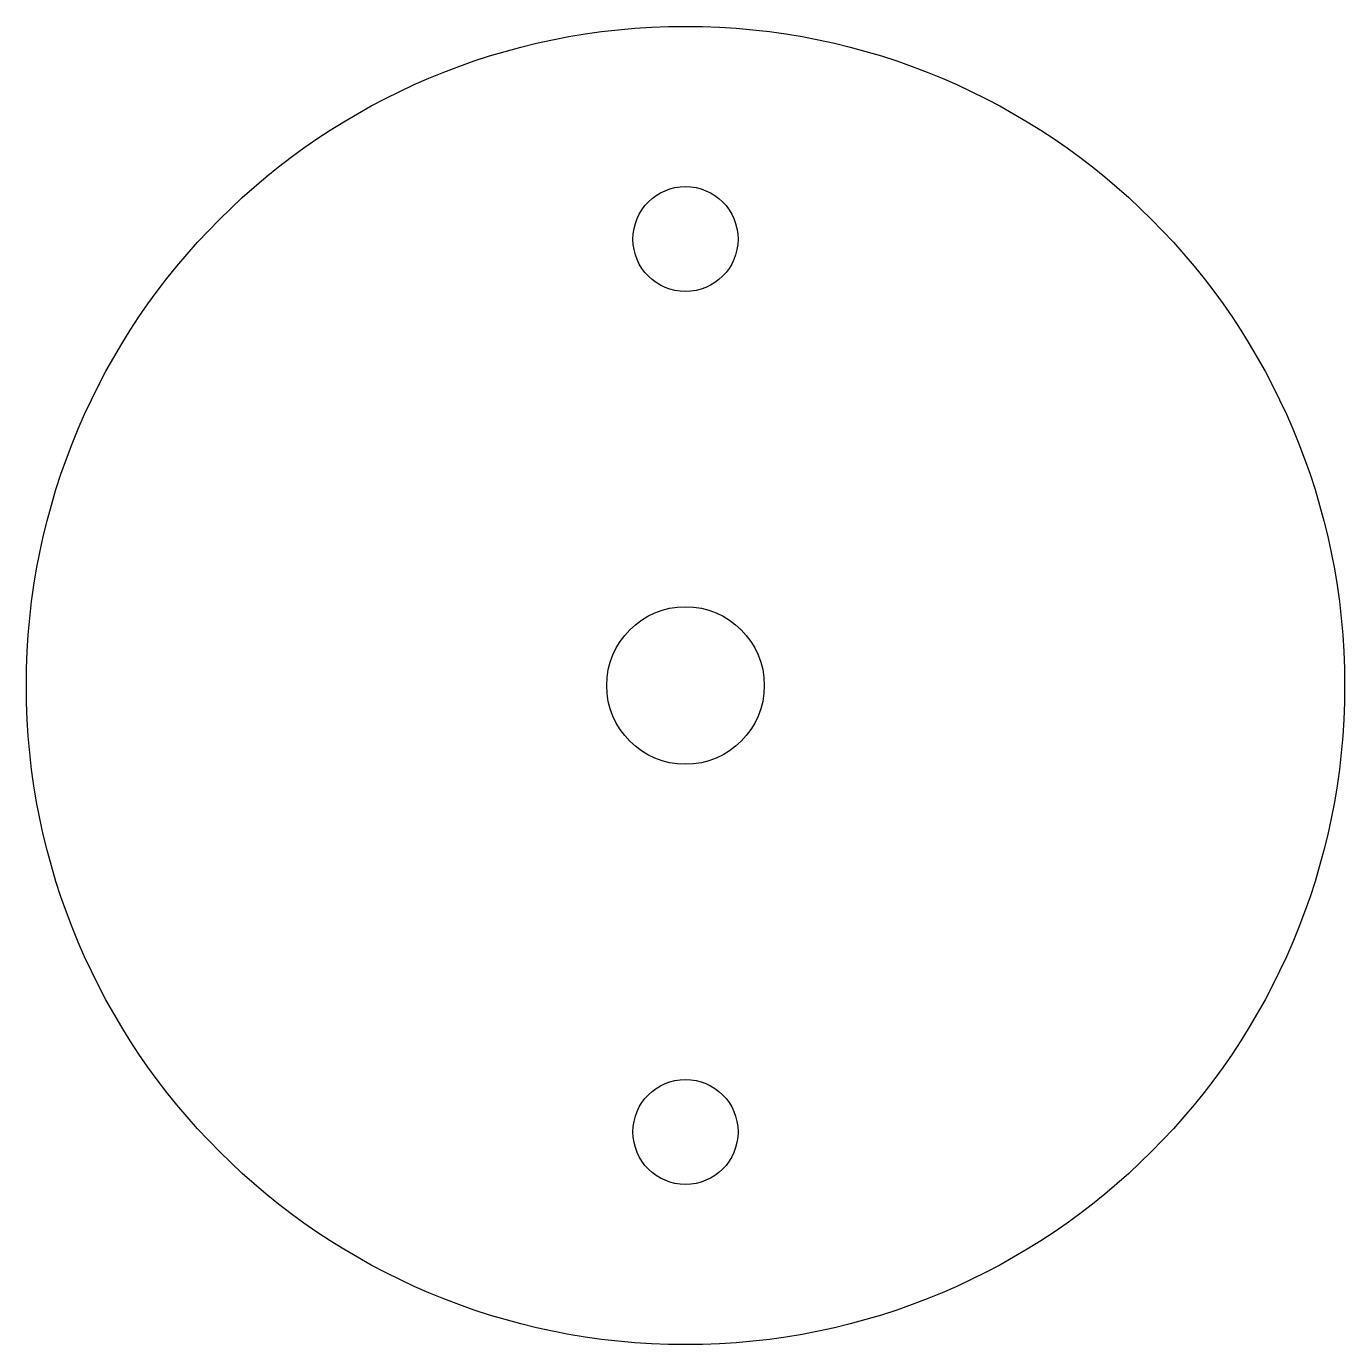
# Model space of a CAD drawing. Extents: x -25.1 to 25.1, y -25.1 to 25.1.
import ezdxf

# ---------------------------------------------------------------- set-up
doc = ezdxf.new("R2010")
doc.units = 0
doc.layers.get('0').update_dxf_attribs({"linetype": 'continuous'})

# ---------------------------------------------------------------- blocks, each defined once
blk = doc.blocks.new('SKETCH')
at = {"color": 7}
for centre, radius in [((0, 0), 25.1), ((0, 17), 2), ((0, 0), 3), ((0, -17), 2)]:
    blk.add_circle(centre, radius, dxfattribs=at)

msp = doc.modelspace()

# ---------------------------------------------------------------- block references
msp.add_blockref('SKETCH', (0, 0))

doc.saveas('drawing.dxf')
